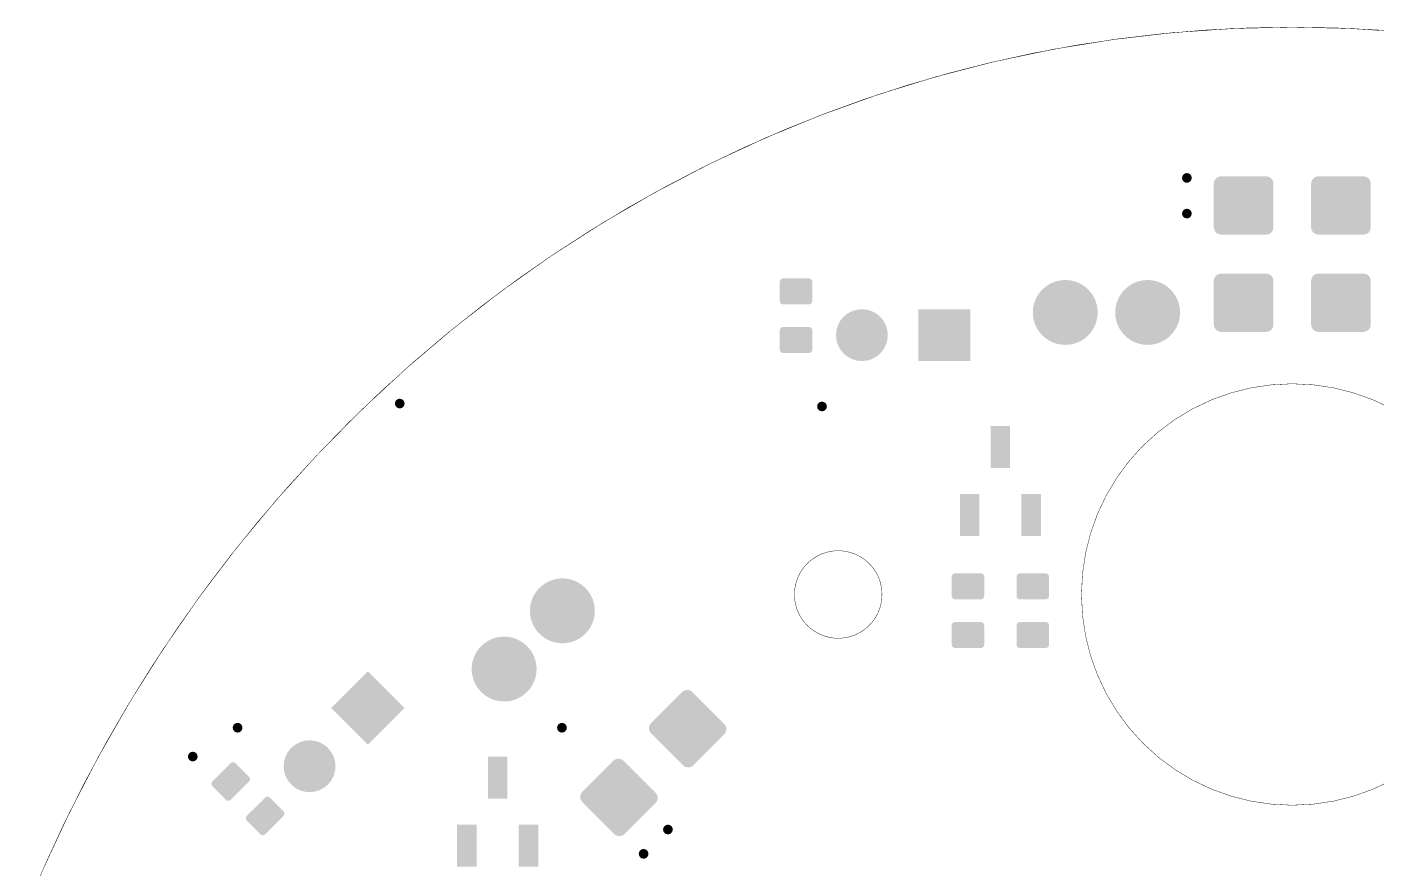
# Model space of a CAD drawing. Header units: inches. Extents: x -42.5 to 42.5, y -72.5 to 17.5.
# Drawn here: x -39.01 to 2.58, y -8.44 to 17.51 of the extents above; entities that cross this region are included whole.
import ezdxf

# ---------------------------------------------------------------- set-up
doc = ezdxf.new("R2010")
doc.units = ezdxf.units.IN
for name, color, linetype in [('Bottom Paste', 16, 'Continuous'), ('Mechanical 1', 6, 'Continuous'), ('Multi-Layer', 9, 'Continuous'), ('Pad Holes', 156, 'Continuous'), ('Via Holes', 16, 'Continuous')]:
    doc.layers.add(name, color=color, linetype=linetype)

# ---------------------------------------------------------------- blocks, each defined once
blk = doc.blocks.new('RES_0603_B_17')
at = {"layer": 'Bottom Paste'}
h = blk.add_hatch(color=16, dxfattribs=at)
edge = h.paths.add_edge_path()
edge.add_arc((-1.05, 0.4), 0.1, 90, 180)
edge.add_line((-1.15, 0.4), (-1.15, -0.4))
edge.add_arc((-1.05, -0.4), 0.1, 180, 270)
edge.add_line((-1.05, -0.5), (-0.45, -0.5))
edge.add_arc((-0.45, -0.4), 0.1, 270, 360)
edge.add_line((-0.35, -0.4), (-0.35, 0.4))
edge.add_arc((-0.45, 0.4), 0.1, 0, 90)
edge.add_line((-0.45, 0.5), (-1.05, 0.5))
h = blk.add_hatch(color=16, dxfattribs=at)
edge = h.paths.add_edge_path()
edge.add_arc((0.45, 0.4), 0.1, 90, 180)
edge.add_line((0.35, 0.4), (0.35, -0.4))
edge.add_arc((0.45, -0.4), 0.1, 180, 270)
edge.add_line((0.45, -0.5), (1.05, -0.5))
edge.add_arc((1.05, -0.4), 0.1, 270, 360)
edge.add_line((1.15, -0.4), (1.15, 0.4))
edge.add_arc((1.05, 0.4), 0.1, 0, 90)
edge.add_line((1.05, 0.5), (0.45, 0.5))
blk = doc.blocks.new('RES_0603_B_18')
at = {"layer": 'Bottom Paste'}
h = blk.add_hatch(color=16, dxfattribs=at)
edge = h.paths.add_edge_path()
edge.add_arc((-1.05, 0.4), 0.1, 90, 180)
edge.add_line((-1.15, 0.4), (-1.15, -0.4))
edge.add_arc((-1.05, -0.4), 0.1, 180, 270)
edge.add_line((-1.05, -0.5), (-0.45, -0.5))
edge.add_arc((-0.45, -0.4), 0.1, 270, 360)
edge.add_line((-0.35, -0.4), (-0.35, 0.4))
edge.add_arc((-0.45, 0.4), 0.1, 0, 90)
edge.add_line((-0.45, 0.5), (-1.05, 0.5))
h = blk.add_hatch(color=16, dxfattribs=at)
edge = h.paths.add_edge_path()
edge.add_arc((0.45, 0.4), 0.1, 90, 180)
edge.add_line((0.35, 0.4), (0.35, -0.4))
edge.add_arc((0.45, -0.4), 0.1, 180, 270)
edge.add_line((0.45, -0.5), (1.05, -0.5))
edge.add_arc((1.05, -0.4), 0.1, 270, 360)
edge.add_line((1.15, -0.4), (1.15, 0.4))
edge.add_arc((1.05, 0.4), 0.1, 0, 90)
edge.add_line((1.05, 0.5), (0.45, 0.5))
blk = doc.blocks.new('RES_1206_B_27')
at = {"layer": 'Bottom Paste'}
h = blk.add_hatch(color=16, dxfattribs=at)
edge = h.paths.add_edge_path()
edge.add_arc((-2.175, 0.695), 0.225, 90, 180)
edge.add_line((-2.4, 0.695), (-2.4, -0.695))
edge.add_arc((-2.175, -0.695), 0.225, 180, 270)
edge.add_line((-2.175, -0.92), (-0.825, -0.92))
edge.add_arc((-0.825, -0.695), 0.225, 270, 360)
edge.add_line((-0.6, -0.695), (-0.6, 0.695))
edge.add_arc((-0.825, 0.695), 0.225, 0, 90)
edge.add_line((-0.825, 0.92), (-2.175, 0.92))
h = blk.add_hatch(color=16, dxfattribs=at)
edge = h.paths.add_edge_path()
edge.add_arc((0.825, 0.695), 0.225, 90, 180)
edge.add_line((0.6, 0.695), (0.6, -0.695))
edge.add_arc((0.825, -0.695), 0.225, 180, 270)
edge.add_line((0.825, -0.92), (2.175, -0.92))
edge.add_arc((2.175, -0.695), 0.225, 270, 360)
edge.add_line((2.4, -0.695), (2.4, 0.695))
edge.add_arc((2.175, 0.695), 0.225, 0, 90)
edge.add_line((2.175, 0.92), (0.825, 0.92))
blk = doc.blocks.new('RES_0603_B_28')
at = {"layer": 'Bottom Paste'}
h = blk.add_hatch(color=16, dxfattribs=at)
edge = h.paths.add_edge_path()
edge.add_arc((-1.05, 0.4), 0.1, 90, 180)
edge.add_line((-1.15, 0.4), (-1.15, -0.4))
edge.add_arc((-1.05, -0.4), 0.1, 180, 270)
edge.add_line((-1.05, -0.5), (-0.45, -0.5))
edge.add_arc((-0.45, -0.4), 0.1, 270, 360)
edge.add_line((-0.35, -0.4), (-0.35, 0.4))
edge.add_arc((-0.45, 0.4), 0.1, 0, 90)
edge.add_line((-0.45, 0.5), (-1.05, 0.5))
h = blk.add_hatch(color=16, dxfattribs=at)
edge = h.paths.add_edge_path()
edge.add_arc((0.45, 0.4), 0.1, 90, 180)
edge.add_line((0.35, 0.4), (0.35, -0.4))
edge.add_arc((0.45, -0.4), 0.1, 180, 270)
edge.add_line((0.45, -0.5), (1.05, -0.5))
edge.add_arc((1.05, -0.4), 0.1, 270, 360)
edge.add_line((1.15, -0.4), (1.15, 0.4))
edge.add_arc((1.05, 0.4), 0.1, 0, 90)
edge.add_line((1.05, 0.5), (0.45, 0.5))
blk = doc.blocks.new('RES_0603_B_29')
at = {"layer": 'Bottom Paste'}
h = blk.add_hatch(color=16, dxfattribs=at)
edge = h.paths.add_edge_path()
edge.add_arc((-1.05, 0.4), 0.1, 90, 180)
edge.add_line((-1.15, 0.4), (-1.15, -0.4))
edge.add_arc((-1.05, -0.4), 0.1, 180, 270)
edge.add_line((-1.05, -0.5), (-0.45, -0.5))
edge.add_arc((-0.45, -0.4), 0.1, 270, 360)
edge.add_line((-0.35, -0.4), (-0.35, 0.4))
edge.add_arc((-0.45, 0.4), 0.1, 0, 90)
edge.add_line((-0.45, 0.5), (-1.05, 0.5))
h = blk.add_hatch(color=16, dxfattribs=at)
edge = h.paths.add_edge_path()
edge.add_arc((0.45, 0.4), 0.1, 90, 180)
edge.add_line((0.35, 0.4), (0.35, -0.4))
edge.add_arc((0.45, -0.4), 0.1, 180, 270)
edge.add_line((0.45, -0.5), (1.05, -0.5))
edge.add_arc((1.05, -0.4), 0.1, 270, 360)
edge.add_line((1.15, -0.4), (1.15, 0.4))
edge.add_arc((1.05, 0.4), 0.1, 0, 90)
edge.add_line((1.05, 0.5), (0.45, 0.5))
blk = doc.blocks.new('RES_1206_B_30')
at = {"layer": 'Bottom Paste'}
h = blk.add_hatch(color=16, dxfattribs=at)
edge = h.paths.add_edge_path()
edge.add_arc((-2.175, 0.695), 0.225, 90, 180)
edge.add_line((-2.4, 0.695), (-2.4, -0.695))
edge.add_arc((-2.175, -0.695), 0.225, 180, 270)
edge.add_line((-2.175, -0.92), (-0.825, -0.92))
edge.add_arc((-0.825, -0.695), 0.225, 270, 360)
edge.add_line((-0.6, -0.695), (-0.6, 0.695))
edge.add_arc((-0.825, 0.695), 0.225, 0, 90)
edge.add_line((-0.825, 0.92), (-2.175, 0.92))
h = blk.add_hatch(color=16, dxfattribs=at)
edge = h.paths.add_edge_path()
edge.add_arc((0.825, 0.695), 0.225, 90, 180)
edge.add_line((0.6, 0.695), (0.6, -0.695))
edge.add_arc((0.825, -0.695), 0.225, 180, 270)
edge.add_line((0.825, -0.92), (2.175, -0.92))
edge.add_arc((2.175, -0.695), 0.225, 270, 360)
edge.add_line((2.4, -0.695), (2.4, 0.695))
edge.add_arc((2.175, 0.695), 0.225, 0, 90)
edge.add_line((2.175, 0.92), (0.825, 0.92))
blk = doc.blocks.new('RES_1206_B_33')
at = {"layer": 'Bottom Paste'}
h = blk.add_hatch(color=16, dxfattribs=at)
edge = h.paths.add_edge_path()
edge.add_arc((-2.175, 0.695), 0.225, 90, 180)
edge.add_line((-2.4, 0.695), (-2.4, -0.695))
edge.add_arc((-2.175, -0.695), 0.225, 180, 270)
edge.add_line((-2.175, -0.92), (-0.825, -0.92))
edge.add_arc((-0.825, -0.695), 0.225, 270, 360)
edge.add_line((-0.6, -0.695), (-0.6, 0.695))
edge.add_arc((-0.825, 0.695), 0.225, 0, 90)
edge.add_line((-0.825, 0.92), (-2.175, 0.92))
h = blk.add_hatch(color=16, dxfattribs=at)
edge = h.paths.add_edge_path()
edge.add_arc((0.825, 0.695), 0.225, 90, 180)
edge.add_line((0.6, 0.695), (0.6, -0.695))
edge.add_arc((0.825, -0.695), 0.225, 180, 270)
edge.add_line((0.825, -0.92), (2.175, -0.92))
edge.add_arc((2.175, -0.695), 0.225, 270, 360)
edge.add_line((2.4, -0.695), (2.4, 0.695))
edge.add_arc((2.175, 0.695), 0.225, 0, 90)
edge.add_line((2.175, 0.92), (0.825, 0.92))
blk = doc.blocks.new('SOT95P237X112_3N_B_49')
at = {"layer": 'Bottom Paste'}
for points in [[(-1.7, 1.25), (-0.4, 1.25), (-0.4, 0.65), (-1.7, 0.65)], [(0.4, 0.3), (1.7, 0.3), (1.7, -0.3), (0.4, -0.3)], [(-1.7, -0.65), (-0.4, -0.65), (-0.4, -1.25), (-1.7, -1.25)]]:
    blk.add_hatch(color=16, dxfattribs=at).paths.add_polyline_path(points)
blk = doc.blocks.new('SOT95P237X112_3N_B_50')
at = {"layer": 'Bottom Paste'}
for points in [[(-1.7, 1.25), (-0.4, 1.25), (-0.4, 0.65), (-1.7, 0.65)], [(0.4, 0.3), (1.7, 0.3), (1.7, -0.3), (0.4, -0.3)], [(-1.7, -0.65), (-0.4, -0.65), (-0.4, -1.25), (-1.7, -1.25)]]:
    blk.add_hatch(color=16, dxfattribs=at).paths.add_polyline_path(points)
blk = doc.blocks.new('SFH4545_60')
at = {"layer": 'Multi-Layer'}
h = blk.add_hatch(color=9, dxfattribs=at)
edge = h.paths.add_edge_path()
edge.add_arc((0, 0), 1, 0, 360)
h = blk.add_hatch(color=9, dxfattribs=at)
edge = h.paths.add_edge_path()
edge.add_arc((2.54, 0), 1, 0, 360)
at = {"layer": 'Pad Holes'}
h = blk.add_hatch(color=7, dxfattribs=at)
edge = h.paths.add_edge_path()
edge.add_arc((0, 0), 0.5, 0, 360)
h = blk.add_hatch(color=7, dxfattribs=at)
edge = h.paths.add_edge_path()
edge.add_arc((2.54, 0), 0.5, 0, 360)
blk = doc.blocks.new('SFH4545_61')
at = {"layer": 'Multi-Layer'}
h = blk.add_hatch(color=9, dxfattribs=at)
edge = h.paths.add_edge_path()
edge.add_arc((0, 0), 1, 0, 360)
h = blk.add_hatch(color=9, dxfattribs=at)
edge = h.paths.add_edge_path()
edge.add_arc((2.54, 0), 1, 0, 360)
at = {"layer": 'Pad Holes'}
h = blk.add_hatch(color=7, dxfattribs=at)
edge = h.paths.add_edge_path()
edge.add_arc((0, 0), 0.5, 0, 360)
h = blk.add_hatch(color=7, dxfattribs=at)
edge = h.paths.add_edge_path()
edge.add_arc((2.54, 0), 0.5, 0, 360)
blk = doc.blocks.new('FP_6_544_5269_01_4_MFG_70')
at = {"layer": 'Multi-Layer'}
blk.add_hatch(color=9, dxfattribs=at).paths.add_polyline_path([(-2.07, 0.8), (-0.47, 0.8), (-0.47, -0.8), (-2.07, -0.8)])
h = blk.add_hatch(color=9, dxfattribs=at)
edge = h.paths.add_edge_path()
edge.add_arc((1.27, 0), 0.8, 0, 360)
at = {"layer": 'Pad Holes'}
h = blk.add_hatch(color=7, dxfattribs=at)
edge = h.paths.add_edge_path()
edge.add_arc((-1.27, 0), 0.525, 0, 360)
h = blk.add_hatch(color=7, dxfattribs=at)
edge = h.paths.add_edge_path()
edge.add_arc((1.27, 0), 0.525, 0, 360)
blk = doc.blocks.new('FP_6_544_5269_01_4_MFG_71')
at = {"layer": 'Multi-Layer'}
blk.add_hatch(color=9, dxfattribs=at).paths.add_polyline_path([(-2.07, 0.8), (-0.47, 0.8), (-0.47, -0.8), (-2.07, -0.8)])
h = blk.add_hatch(color=9, dxfattribs=at)
edge = h.paths.add_edge_path()
edge.add_arc((1.27, 0), 0.8, 0, 360)
at = {"layer": 'Pad Holes'}
h = blk.add_hatch(color=7, dxfattribs=at)
edge = h.paths.add_edge_path()
edge.add_arc((-1.27, 0), 0.525, 0, 360)
h = blk.add_hatch(color=7, dxfattribs=at)
edge = h.paths.add_edge_path()
edge.add_arc((1.27, 0), 0.525, 0, 360)

msp = doc.modelspace()

# ---------------------------------------------------------------- hatches: boundary and pattern name
at = {"layer": 'Via Holes'}
h = msp.add_hatch(color=7, dxfattribs=at)
edge = h.paths.add_edge_path()
edge.add_arc((-3.25, 12.85), 0.15, 0, 360)
h = msp.add_hatch(color=7, dxfattribs=at)
edge = h.paths.add_edge_path()
edge.add_arc((-3.25, 11.75), 0.15, 0, 360)
h = msp.add_hatch(color=7, dxfattribs=at)
edge = h.paths.add_edge_path()
edge.add_arc((-27.518, 5.89), 0.15, 0, 360)
h = msp.add_hatch(color=7, dxfattribs=at)
edge = h.paths.add_edge_path()
edge.add_arc((-14.5, 5.8), 0.15, 0, 360)
h = msp.add_hatch(color=7, dxfattribs=at)
edge = h.paths.add_edge_path()
edge.add_arc((-32.518, -4.11), 0.15, 0, 360)
h = msp.add_hatch(color=7, dxfattribs=at)
edge = h.paths.add_edge_path()
edge.add_arc((-22.518, -4.11), 0.15, 0, 360)
h = msp.add_hatch(color=7, dxfattribs=at)
edge = h.paths.add_edge_path()
edge.add_arc((-33.9, -5), 0.15, 0, 360)
h = msp.add_hatch(color=7, dxfattribs=at)
edge = h.paths.add_edge_path()
edge.add_arc((-19.25, -7.25), 0.15, 0, 360)
h = msp.add_hatch(color=7, dxfattribs=at)
edge = h.paths.add_edge_path()
edge.add_arc((-20, -8), 0.15, 0, 360)

# ---------------------------------------------------------------- linework, layer by layer
at = {"layer": 'Mechanical 1'}
for points in [[(-2.669, 17.411, 0.0127, 0.0127, 0), (-1.335, 17.478, 0.0127, 0.0127, 0)], [(-1.854, 17.457, 0.0127, 0.0127, 0), (0, 17.5, 0.0127, 0.0127, 0)], [(-1.335, 17.478, 0.0127, 0.0127, 0), (0, 17.5, 0.0127, 0.0127, 0)], [(0, 17.5, 0.0127, 0.0127, 0), (1.854, 17.457, 0.0127, 0.0127, 0)], [(0, 17.5, 0.0127, 0.0127, 0), (1.335, 17.478, 0.0127, 0.0127, 0)], [(1.335, 17.478, 0.0127, 0.0127, 0), (2.669, 17.411, 0.0127, 0.0127, 0)], [(-7.38, 16.816, 0.0127, 0.0127, 0), (-5.547, 17.115, 0.0127, 0.0127, 0)], [(-6.648, 16.946, 0.0127, 0.0127, 0), (-5.327, 17.145, 0.0127, 0.0127, 0)], [(-5.547, 17.115, 0.0127, 0.0127, 0), (-3.704, 17.329, 0.0127, 0.0127, 0)], [(-5.327, 17.145, 0.0127, 0.0127, 0), (-4, 17.3, 0.0127, 0.0127, 0)], [(-4, 17.3, 0.0127, 0.0127, 0), (-2.669, 17.411, 0.0127, 0.0127, 0)], [(-3.704, 17.329, 0.0127, 0.0127, 0), (-1.854, 17.457, 0.0127, 0.0127, 0)], [(1.854, 17.457, 0.0127, 0.0127, 0), (3.704, 17.329, 0.0127, 0.0127, 0)], [(-9.271, 16.416, 0.0127, 0.0127, 0), (-7.964, 16.703, 0.0127, 0.0127, 0)], [(-9.199, 16.433, 0.0127, 0.0127, 0), (-7.38, 16.816, 0.0127, 0.0127, 0)], [(-7.964, 16.703, 0.0127, 0.0127, 0), (-6.648, 16.946, 0.0127, 0.0127, 0)], [(-11, 15.967, 0.0127, 0.0127, 0), (-9.199, 16.433, 0.0127, 0.0127, 0)], [(-10.569, 16.086, 0.0127, 0.0127, 0), (-9.271, 16.416, 0.0127, 0.0127, 0)], [(-12.78, 15.417, 0.0127, 0.0127, 0), (-11, 15.967, 0.0127, 0.0127, 0)], [(-11.857, 15.713, 0.0127, 0.0127, 0), (-10.569, 16.086, 0.0127, 0.0127, 0)], [(-14.536, 14.786, 0.0127, 0.0127, 0), (-12.78, 15.417, 0.0127, 0.0127, 0)], [(-13.133, 15.298, 0.0127, 0.0127, 0), (-11.857, 15.713, 0.0127, 0.0127, 0)], [(-14.396, 14.84, 0.0127, 0.0127, 0), (-13.133, 15.298, 0.0127, 0.0127, 0)], [(-16.264, 14.075, 0.0127, 0.0127, 0), (-14.536, 14.786, 0.0127, 0.0127, 0)], [(-15.645, 14.34, 0.0127, 0.0127, 0), (-14.396, 14.84, 0.0127, 0.0127, 0)], [(-16.879, 13.799, 0.0127, 0.0127, 0), (-15.645, 14.34, 0.0127, 0.0127, 0)], [(-18.096, 13.217, 0.0127, 0.0127, 0), (-16.879, 13.799, 0.0127, 0.0127, 0)], [(-17.961, 13.284, 0.0127, 0.0127, 0), (-16.264, 14.075, 0.0127, 0.0127, 0)], [(-19.624, 12.415, 0.0127, 0.0127, 0), (-17.961, 13.284, 0.0127, 0.0127, 0)], [(-19.295, 12.595, 0.0127, 0.0127, 0), (-18.096, 13.217, 0.0127, 0.0127, 0)], [(-20.475, 11.934, 0.0127, 0.0127, 0), (-19.295, 12.595, 0.0127, 0.0127, 0)], [(-21.25, 11.471, 0.0127, 0.0127, 0), (-19.624, 12.415, 0.0127, 0.0127, 0)], [(-21.634, 11.233, 0.0127, 0.0127, 0), (-20.475, 11.934, 0.0127, 0.0127, 0)], [(-22.835, 10.453, 0.0127, 0.0127, 0), (-21.25, 11.471, 0.0127, 0.0127, 0)], [(-22.773, 10.495, 0.0127, 0.0127, 0), (-21.634, 11.233, 0.0127, 0.0127, 0)], [(-24.377, 9.362, 0.0127, 0.0127, 0), (-22.835, 10.453, 0.0127, 0.0127, 0)], [(-23.889, 9.719, 0.0127, 0.0127, 0), (-22.773, 10.495, 0.0127, 0.0127, 0)], [(-24.981, 8.906, 0.0127, 0.0127, 0), (-23.889, 9.719, 0.0127, 0.0127, 0)], [(-25.872, 8.201, 0.0127, 0.0127, 0), (-24.377, 9.362, 0.0127, 0.0127, 0)], [(-26.049, 8.057, 0.0127, 0.0127, 0), (-24.981, 8.906, 0.0127, 0.0127, 0)], [(-27.318, 6.972, 0.0127, 0.0127, 0), (-25.872, 8.201, 0.0127, 0.0127, 0)], [(-27.091, 7.173, 0.0127, 0.0127, 0), (-26.049, 8.057, 0.0127, 0.0127, 0)], [(-28.106, 6.255, 0.0127, 0.0127, 0), (-27.091, 7.173, 0.0127, 0.0127, 0)], [(-28.713, 5.677, 0.0127, 0.0127, 0), (-27.318, 6.972, 0.0127, 0.0127, 0)], [(-29.093, 5.304, 0.0127, 0.0127, 0), (-28.106, 6.255, 0.0127, 0.0127, 0)], [(-30.052, 4.32, 0.0127, 0.0127, 0), (-28.713, 5.677, 0.0127, 0.0127, 0)], [(-30.052, 4.32, 0.0127, 0.0127, 0), (-29.093, 5.304, 0.0127, 0.0127, 0)], [(-31.334, 2.902, 0.0127, 0.0127, 0), (-30.052, 4.32, 0.0127, 0.0127, 0)], [(-30.981, 3.305, 0.0127, 0.0127, 0), (-30.052, 4.32, 0.0127, 0.0127, 0)], [(-31.88, 2.259, 0.0127, 0.0127, 0), (-30.981, 3.305, 0.0127, 0.0127, 0)], [(-32.557, 1.425, 0.0127, 0.0127, 0), (-31.334, 2.902, 0.0127, 0.0127, 0)], [(-32.747, 1.184, 0.0127, 0.0127, 0), (-31.88, 2.259, 0.0127, 0.0127, 0)], [(-33.718, -0.106, 0.0127, 0.0127, 0), (-32.557, 1.425, 0.0127, 0.0127, 0)], [(-33.582, 0.081, 0.0127, 0.0127, 0), (-32.747, 1.184, 0.0127, 0.0127, 0)], [(-34.383, -1.05, 0.0127, 0.0127, 0), (-33.582, 0.081, 0.0127, 0.0127, 0)], [(-34.814, -1.689, 0.0127, 0.0127, 0), (-33.718, -0.106, 0.0127, 0.0127, 0)], [(-35.151, -2.206, 0.0127, 0.0127, 0), (-34.383, -1.05, 0.0127, 0.0127, 0)], [(-35.844, -3.322, 0.0127, 0.0127, 0), (-34.814, -1.689, 0.0127, 0.0127, 0)], [(-35.884, -3.388, 0.0127, 0.0127, 0), (-35.151, -2.206, 0.0127, 0.0127, 0)], [(-36.806, -5, 0.0127, 0.0127, 0), (-35.844, -3.322, 0.0127, 0.0127, 0)], [(-36.582, -4.593, 0.0127, 0.0127, 0), (-35.884, -3.388, 0.0127, 0.0127, 0)], [(-37.243, -5.821, 0.0127, 0.0127, 0), (-36.582, -4.593, 0.0127, 0.0127, 0)], [(-37.698, -6.721, 0.0127, 0.0127, 0), (-36.806, -5, 0.0127, 0.0127, 0)], [(-37.868, -7.07, 0.0127, 0.0127, 0), (-37.243, -5.821, 0.0127, 0.0127, 0)], [(-38.518, -8.482, 0.0127, 0.0127, 0), (-37.698, -6.721, 0.0127, 0.0127, 0)], [(-38.455, -8.34, 0.0127, 0.0127, 0), (-37.868, -7.07, 0.0127, 0.0127, 0)], [(-39.005, -9.628, 0.0127, 0.0127, 0), (-38.455, -8.34, 0.0127, 0.0127, 0)]]:
    msp.add_lwpolyline(points, format="xyseb", dxfattribs=at)
for points in [[(-1.338, 17.478, 0.00635, 0.00635, 1), (-1.332, 17.478, 0.00635, 0.00635, 1)], [(-1.338, 17.478, 0.00635, 0.00635, 1), (-1.332, 17.478, 0.00635, 0.00635, 1)], [(-0.003, 17.5, 0.00635, 0.00635, 1), (0.003, 17.5, 0.00635, 0.00635, 1)], [(-0.003, 17.5, 0.00635, 0.00635, 1), (0.003, 17.5, 0.00635, 0.00635, 1)], [(-0.003, 17.5, 0.00635, 0.00635, 1), (0.003, 17.5, 0.00635, 0.00635, 1)], [(-0.003, 17.5, 0.00635, 0.00635, 1), (0.003, 17.5, 0.00635, 0.00635, 1)], [(1.332, 17.478, 0.00635, 0.00635, 1), (1.338, 17.478, 0.00635, 0.00635, 1)], [(1.332, 17.478, 0.00635, 0.00635, 1), (1.338, 17.478, 0.00635, 0.00635, 1)], [(-5.551, 17.115, 0.00635, 0.00635, 1), (-5.544, 17.115, 0.00635, 0.00635, 1)], [(-5.551, 17.115, 0.00635, 0.00635, 1), (-5.544, 17.115, 0.00635, 0.00635, 1)], [(-5.33, 17.145, 0.00635, 0.00635, 1), (-5.323, 17.145, 0.00635, 0.00635, 1)], [(-5.33, 17.145, 0.00635, 0.00635, 1), (-5.323, 17.145, 0.00635, 0.00635, 1)], [(-4.003, 17.3, 0.00635, 0.00635, 1), (-3.996, 17.3, 0.00635, 0.00635, 1)], [(-4.003, 17.3, 0.00635, 0.00635, 1), (-3.996, 17.3, 0.00635, 0.00635, 1)], [(-3.707, 17.329, 0.00635, 0.00635, 1), (-3.701, 17.329, 0.00635, 0.00635, 1)], [(-3.707, 17.329, 0.00635, 0.00635, 1), (-3.701, 17.329, 0.00635, 0.00635, 1)], [(-2.672, 17.411, 0.00635, 0.00635, 1), (-2.665, 17.411, 0.00635, 0.00635, 1)], [(-2.672, 17.411, 0.00635, 0.00635, 1), (-2.665, 17.411, 0.00635, 0.00635, 1)], [(-1.857, 17.457, 0.00635, 0.00635, 1), (-1.851, 17.457, 0.00635, 0.00635, 1)], [(-1.857, 17.457, 0.00635, 0.00635, 1), (-1.851, 17.457, 0.00635, 0.00635, 1)], [(1.851, 17.457, 0.00635, 0.00635, 1), (1.857, 17.457, 0.00635, 0.00635, 1)], [(1.851, 17.457, 0.00635, 0.00635, 1), (1.857, 17.457, 0.00635, 0.00635, 1)], [(-7.967, 16.703, 0.00635, 0.00635, 1), (-7.961, 16.703, 0.00635, 0.00635, 1)], [(-7.967, 16.703, 0.00635, 0.00635, 1), (-7.961, 16.703, 0.00635, 0.00635, 1)], [(-7.383, 16.816, 0.00635, 0.00635, 1), (-7.377, 16.816, 0.00635, 0.00635, 1)], [(-7.383, 16.816, 0.00635, 0.00635, 1), (-7.377, 16.816, 0.00635, 0.00635, 1)], [(-6.652, 16.946, 0.00635, 0.00635, 1), (-6.645, 16.946, 0.00635, 0.00635, 1)], [(-6.652, 16.946, 0.00635, 0.00635, 1), (-6.645, 16.946, 0.00635, 0.00635, 1)], [(-9.274, 16.416, 0.00635, 0.00635, 1), (-9.268, 16.416, 0.00635, 0.00635, 1)], [(-9.274, 16.416, 0.00635, 0.00635, 1), (-9.268, 16.416, 0.00635, 0.00635, 1)], [(-9.202, 16.433, 0.00635, 0.00635, 1), (-9.196, 16.433, 0.00635, 0.00635, 1)], [(-9.202, 16.433, 0.00635, 0.00635, 1), (-9.196, 16.433, 0.00635, 0.00635, 1)], [(-11.003, 15.967, 0.00635, 0.00635, 1), (-10.997, 15.967, 0.00635, 0.00635, 1)], [(-11.003, 15.967, 0.00635, 0.00635, 1), (-10.997, 15.967, 0.00635, 0.00635, 1)], [(-10.572, 16.086, 0.00635, 0.00635, 1), (-10.566, 16.086, 0.00635, 0.00635, 1)], [(-10.572, 16.086, 0.00635, 0.00635, 1), (-10.566, 16.086, 0.00635, 0.00635, 1)], [(-12.783, 15.417, 0.00635, 0.00635, 1), (-12.777, 15.417, 0.00635, 0.00635, 1)], [(-12.783, 15.417, 0.00635, 0.00635, 1), (-12.777, 15.417, 0.00635, 0.00635, 1)], [(-11.86, 15.713, 0.00635, 0.00635, 1), (-11.854, 15.713, 0.00635, 0.00635, 1)], [(-11.86, 15.713, 0.00635, 0.00635, 1), (-11.854, 15.713, 0.00635, 0.00635, 1)], [(-13.136, 15.298, 0.00635, 0.00635, 1), (-13.13, 15.298, 0.00635, 0.00635, 1)], [(-13.136, 15.298, 0.00635, 0.00635, 1), (-13.13, 15.298, 0.00635, 0.00635, 1)], [(-14.539, 14.786, 0.00635, 0.00635, 1), (-14.533, 14.786, 0.00635, 0.00635, 1)], [(-14.539, 14.786, 0.00635, 0.00635, 1), (-14.533, 14.786, 0.00635, 0.00635, 1)], [(-14.4, 14.84, 0.00635, 0.00635, 1), (-14.393, 14.84, 0.00635, 0.00635, 1)], [(-14.4, 14.84, 0.00635, 0.00635, 1), (-14.393, 14.84, 0.00635, 0.00635, 1)], [(-15.648, 14.34, 0.00635, 0.00635, 1), (-15.642, 14.34, 0.00635, 0.00635, 1)], [(-15.648, 14.34, 0.00635, 0.00635, 1), (-15.642, 14.34, 0.00635, 0.00635, 1)], [(-16.882, 13.799, 0.00635, 0.00635, 1), (-16.876, 13.799, 0.00635, 0.00635, 1)], [(-16.882, 13.799, 0.00635, 0.00635, 1), (-16.876, 13.799, 0.00635, 0.00635, 1)], [(-16.267, 14.075, 0.00635, 0.00635, 1), (-16.261, 14.075, 0.00635, 0.00635, 1)], [(-16.267, 14.075, 0.00635, 0.00635, 1), (-16.261, 14.075, 0.00635, 0.00635, 1)], [(-18.099, 13.217, 0.00635, 0.00635, 1), (-18.092, 13.217, 0.00635, 0.00635, 1)], [(-18.099, 13.217, 0.00635, 0.00635, 1), (-18.092, 13.217, 0.00635, 0.00635, 1)], [(-17.964, 13.284, 0.00635, 0.00635, 1), (-17.958, 13.284, 0.00635, 0.00635, 1)], [(-17.964, 13.284, 0.00635, 0.00635, 1), (-17.958, 13.284, 0.00635, 0.00635, 1)], [(-19.298, 12.595, 0.00635, 0.00635, 1), (-19.291, 12.595, 0.00635, 0.00635, 1)], [(-19.298, 12.595, 0.00635, 0.00635, 1), (-19.291, 12.595, 0.00635, 0.00635, 1)], [(-19.627, 12.415, 0.00635, 0.00635, 1), (-19.621, 12.415, 0.00635, 0.00635, 1)], [(-19.627, 12.415, 0.00635, 0.00635, 1), (-19.621, 12.415, 0.00635, 0.00635, 1)], [(-20.478, 11.934, 0.00635, 0.00635, 1), (-20.471, 11.934, 0.00635, 0.00635, 1)], [(-20.478, 11.934, 0.00635, 0.00635, 1), (-20.471, 11.934, 0.00635, 0.00635, 1)], [(-21.637, 11.233, 0.00635, 0.00635, 1), (-21.631, 11.233, 0.00635, 0.00635, 1)], [(-21.637, 11.233, 0.00635, 0.00635, 1), (-21.631, 11.233, 0.00635, 0.00635, 1)], [(-21.253, 11.471, 0.00635, 0.00635, 1), (-21.247, 11.471, 0.00635, 0.00635, 1)], [(-21.253, 11.471, 0.00635, 0.00635, 1), (-21.247, 11.471, 0.00635, 0.00635, 1)], [(-22.838, 10.453, 0.00635, 0.00635, 1), (-22.832, 10.453, 0.00635, 0.00635, 1)], [(-22.838, 10.453, 0.00635, 0.00635, 1), (-22.832, 10.453, 0.00635, 0.00635, 1)], [(-22.776, 10.495, 0.00635, 0.00635, 1), (-22.769, 10.495, 0.00635, 0.00635, 1)], [(-22.776, 10.495, 0.00635, 0.00635, 1), (-22.769, 10.495, 0.00635, 0.00635, 1)], [(-23.892, 9.719, 0.00635, 0.00635, 1), (-23.885, 9.719, 0.00635, 0.00635, 1)], [(-23.892, 9.719, 0.00635, 0.00635, 1), (-23.885, 9.719, 0.00635, 0.00635, 1)], [(-24.38, 9.362, 0.00635, 0.00635, 1), (-24.374, 9.362, 0.00635, 0.00635, 1)], [(-24.38, 9.362, 0.00635, 0.00635, 1), (-24.374, 9.362, 0.00635, 0.00635, 1)], [(-24.984, 8.906, 0.00635, 0.00635, 1), (-24.978, 8.906, 0.00635, 0.00635, 1)], [(-24.984, 8.906, 0.00635, 0.00635, 1), (-24.978, 8.906, 0.00635, 0.00635, 1)], [(-26.052, 8.057, 0.00635, 0.00635, 1), (-26.045, 8.057, 0.00635, 0.00635, 1)], [(-26.052, 8.057, 0.00635, 0.00635, 1), (-26.045, 8.057, 0.00635, 0.00635, 1)], [(-25.876, 8.201, 0.00635, 0.00635, 1), (-25.869, 8.201, 0.00635, 0.00635, 1)], [(-25.876, 8.201, 0.00635, 0.00635, 1), (-25.869, 8.201, 0.00635, 0.00635, 1)], [(-27.094, 7.173, 0.00635, 0.00635, 1), (-27.087, 7.173, 0.00635, 0.00635, 1)], [(-27.094, 7.173, 0.00635, 0.00635, 1), (-27.087, 7.173, 0.00635, 0.00635, 1)], [(-27.322, 6.972, 0.00635, 0.00635, 1), (-27.315, 6.972, 0.00635, 0.00635, 1)], [(-27.322, 6.972, 0.00635, 0.00635, 1), (-27.315, 6.972, 0.00635, 0.00635, 1)], [(-28.109, 6.255, 0.00635, 0.00635, 1), (-28.103, 6.255, 0.00635, 0.00635, 1)], [(-28.109, 6.255, 0.00635, 0.00635, 1), (-28.103, 6.255, 0.00635, 0.00635, 1)], [(6.5, 0, 0.0127, 0.0127, 1), (-6.5, 0, 0.0127, 0.0127, 1)], [(-28.716, 5.677, 0.00635, 0.00635, 1), (-28.709, 5.677, 0.00635, 0.00635, 1)], [(-28.716, 5.677, 0.00635, 0.00635, 1), (-28.709, 5.677, 0.00635, 0.00635, 1)], [(-29.096, 5.304, 0.00635, 0.00635, 1), (-29.09, 5.304, 0.00635, 0.00635, 1)], [(-29.096, 5.304, 0.00635, 0.00635, 1), (-29.09, 5.304, 0.00635, 0.00635, 1)], [(-30.055, 4.32, 0.00635, 0.00635, 1), (-30.049, 4.32, 0.00635, 0.00635, 1)], [(-30.055, 4.32, 0.00635, 0.00635, 1), (-30.049, 4.32, 0.00635, 0.00635, 1)], [(-30.055, 4.32, 0.00635, 0.00635, 1), (-30.049, 4.32, 0.00635, 0.00635, 1)], [(-30.055, 4.32, 0.00635, 0.00635, 1), (-30.049, 4.32, 0.00635, 0.00635, 1)], [(-30.984, 3.305, 0.00635, 0.00635, 1), (-30.978, 3.305, 0.00635, 0.00635, 1)], [(-30.984, 3.305, 0.00635, 0.00635, 1), (-30.978, 3.305, 0.00635, 0.00635, 1)], [(-31.337, 2.902, 0.00635, 0.00635, 1), (-31.331, 2.902, 0.00635, 0.00635, 1)], [(-31.337, 2.902, 0.00635, 0.00635, 1), (-31.331, 2.902, 0.00635, 0.00635, 1)], [(-31.883, 2.259, 0.00635, 0.00635, 1), (-31.877, 2.259, 0.00635, 0.00635, 1)], [(-31.883, 2.259, 0.00635, 0.00635, 1), (-31.877, 2.259, 0.00635, 0.00635, 1)], [(-32.56, 1.425, 0.00635, 0.00635, 1), (-32.554, 1.425, 0.00635, 0.00635, 1)], [(-32.56, 1.425, 0.00635, 0.00635, 1), (-32.554, 1.425, 0.00635, 0.00635, 1)], [(-12.65, 0, 0.0127, 0.0127, 1), (-15.35, 0, 0.0127, 0.0127, 1)], [(-32.75, 1.184, 0.00635, 0.00635, 1), (-32.744, 1.184, 0.00635, 0.00635, 1)], [(-32.75, 1.184, 0.00635, 0.00635, 1), (-32.744, 1.184, 0.00635, 0.00635, 1)], [(-33.585, 0.081, 0.00635, 0.00635, 1), (-33.578, 0.081, 0.00635, 0.00635, 1)], [(-33.585, 0.081, 0.00635, 0.00635, 1), (-33.578, 0.081, 0.00635, 0.00635, 1)], [(-15.353, 0, 0.00635, 0.00635, 1), (-15.347, 0, 0.00635, 0.00635, 1)], [(-12.653, 0, 0.00635, 0.00635, 1), (-12.647, 0, 0.00635, 0.00635, 1)], [(-6.503, 0, 0.00635, 0.00635, 1), (-6.497, 0, 0.00635, 0.00635, 1)], [(-33.721, -0.106, 0.00635, 0.00635, 1), (-33.714, -0.106, 0.00635, 0.00635, 1)], [(-33.721, -0.106, 0.00635, 0.00635, 1), (-33.714, -0.106, 0.00635, 0.00635, 1)], [(-34.386, -1.05, 0.00635, 0.00635, 1), (-34.38, -1.05, 0.00635, 0.00635, 1)], [(-34.386, -1.05, 0.00635, 0.00635, 1), (-34.38, -1.05, 0.00635, 0.00635, 1)], [(-34.817, -1.689, 0.00635, 0.00635, 1), (-34.811, -1.689, 0.00635, 0.00635, 1)], [(-34.817, -1.689, 0.00635, 0.00635, 1), (-34.811, -1.689, 0.00635, 0.00635, 1)], [(-35.154, -2.206, 0.00635, 0.00635, 1), (-35.148, -2.206, 0.00635, 0.00635, 1)], [(-35.154, -2.206, 0.00635, 0.00635, 1), (-35.148, -2.206, 0.00635, 0.00635, 1)], [(-35.847, -3.322, 0.00635, 0.00635, 1), (-35.841, -3.322, 0.00635, 0.00635, 1)], [(-35.847, -3.322, 0.00635, 0.00635, 1), (-35.841, -3.322, 0.00635, 0.00635, 1)], [(-35.887, -3.388, 0.00635, 0.00635, 1), (-35.881, -3.388, 0.00635, 0.00635, 1)], [(-35.887, -3.388, 0.00635, 0.00635, 1), (-35.881, -3.388, 0.00635, 0.00635, 1)], [(-36.585, -4.593, 0.00635, 0.00635, 1), (-36.578, -4.593, 0.00635, 0.00635, 1)], [(-36.585, -4.593, 0.00635, 0.00635, 1), (-36.578, -4.593, 0.00635, 0.00635, 1)], [(-36.809, -5, 0.00635, 0.00635, 1), (-36.803, -5, 0.00635, 0.00635, 1)], [(-36.809, -5, 0.00635, 0.00635, 1), (-36.803, -5, 0.00635, 0.00635, 1)], [(-37.246, -5.821, 0.00635, 0.00635, 1), (-37.24, -5.821, 0.00635, 0.00635, 1)], [(-37.246, -5.821, 0.00635, 0.00635, 1), (-37.24, -5.821, 0.00635, 0.00635, 1)], [(-37.871, -7.07, 0.00635, 0.00635, 1), (-37.865, -7.07, 0.00635, 0.00635, 1)], [(-37.871, -7.07, 0.00635, 0.00635, 1), (-37.865, -7.07, 0.00635, 0.00635, 1)], [(-37.701, -6.721, 0.00635, 0.00635, 1), (-37.695, -6.721, 0.00635, 0.00635, 1)], [(-37.701, -6.721, 0.00635, 0.00635, 1), (-37.695, -6.721, 0.00635, 0.00635, 1)], [(-38.458, -8.34, 0.00635, 0.00635, 1), (-38.452, -8.34, 0.00635, 0.00635, 1)], [(-38.458, -8.34, 0.00635, 0.00635, 1), (-38.452, -8.34, 0.00635, 0.00635, 1)]]:
    msp.add_lwpolyline(points, format="xyseb", close=True, dxfattribs=at)

# ---------------------------------------------------------------- block references
for name, p, rotation in [('RES_1206_B_30', (-1.5, 10.5), 90), ('RES_1206_B_33', (1.5, 10.5), 90), ('RES_0603_B_18', (-15.3, 8.6), 270), ('FP_6_544_5269_01_4_MFG_71', (-12, 8), 180), ('SOT95P237X112_3N_B_50', (-9, 3.5), 90), ('SFH4545_60', (-24.3, -2.3), 45), ('RES_0603_B_29', (-10, -0.5), 90), ('RES_0603_B_28', (-8, -0.5), 90), ('FP_6_544_5269_01_4_MFG_70', (-29.4, -4.4), 225), ('RES_1206_B_27', (-19.7, -5.2), 225), ('RES_0603_B_17', (-32.2, -6.3), 135), ('SOT95P237X112_3N_B_49', (-24.5, -6.7), 90)]:
    msp.add_blockref(name, p, dxfattribs=dict(rotation=rotation))
msp.add_blockref('SFH4545_61', (-7, 8.7))

doc.saveas('drawing.dxf')
